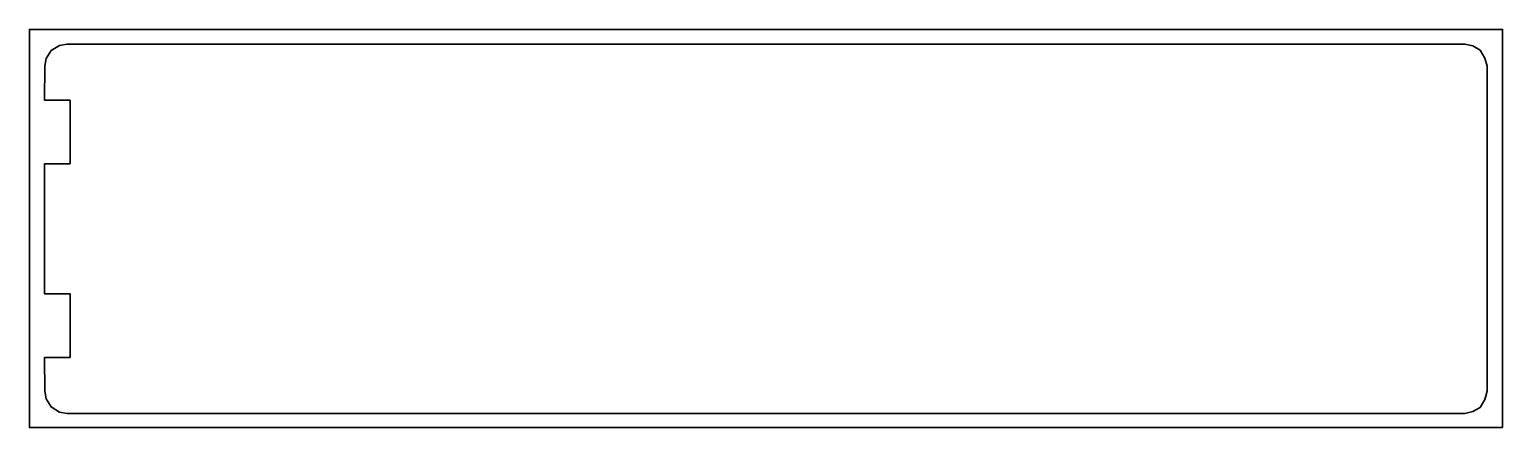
# Model space of a CAD drawing. Header units: millimetres. Extents: x -516 to 814, y -75 to 285.
import ezdxf

# ---------------------------------------------------------------- set-up
doc = ezdxf.new("R2010")
doc.units = ezdxf.units.MM
doc.header["$MEASUREMENT"] = 0
doc.layers.get('0').update_dxf_attribs({"lineweight": 0})
doc.layers.add('Safety', color=7, linetype='Continuous', lineweight=0)

msp = doc.modelspace()

# ---------------------------------------------------------------- linework, layer by layer
at = {"color": 250, "lineweight": 35, "true_color": 0x231f20}
msp.add_lwpolyline([(799.8, -41.9), (797.8, -49.2), (793.5, -56.5), (787, -60.3), (779.8, -61.9), (-482.5, -61.9), (-489.4, -60.7), (-496.7, -56), (-501.3, -48.8), (-502.5, -41.9), (-502.8, -11.3), (-479.8, -11.3), (-479.8, 46.2), (-502.8, 46.2), (-502.8, 163.8), (-479.8, 163.8), (-479.8, 221.3), (-502.8, 221.3), (-502.5, 252.1), (-501.3, 259), (-496.7, 266.2), (-489.4, 270.8), (-482.5, 272.1), (779.8, 272.1), (787, 270.5), (793.5, 266.6), (797.8, 259.4), (799.8, 252.1)], close=True, dxfattribs=at)
at = {"layer": 'Safety', "color": 18, "lineweight": 35, "true_color": 0x000000}
msp.add_lwpolyline([(813.8, -74.7), (-516.4, -74.7), (-516.4, 285.3), (813.8, 285.3)], close=True, dxfattribs=at)

doc.saveas('drawing.dxf')
